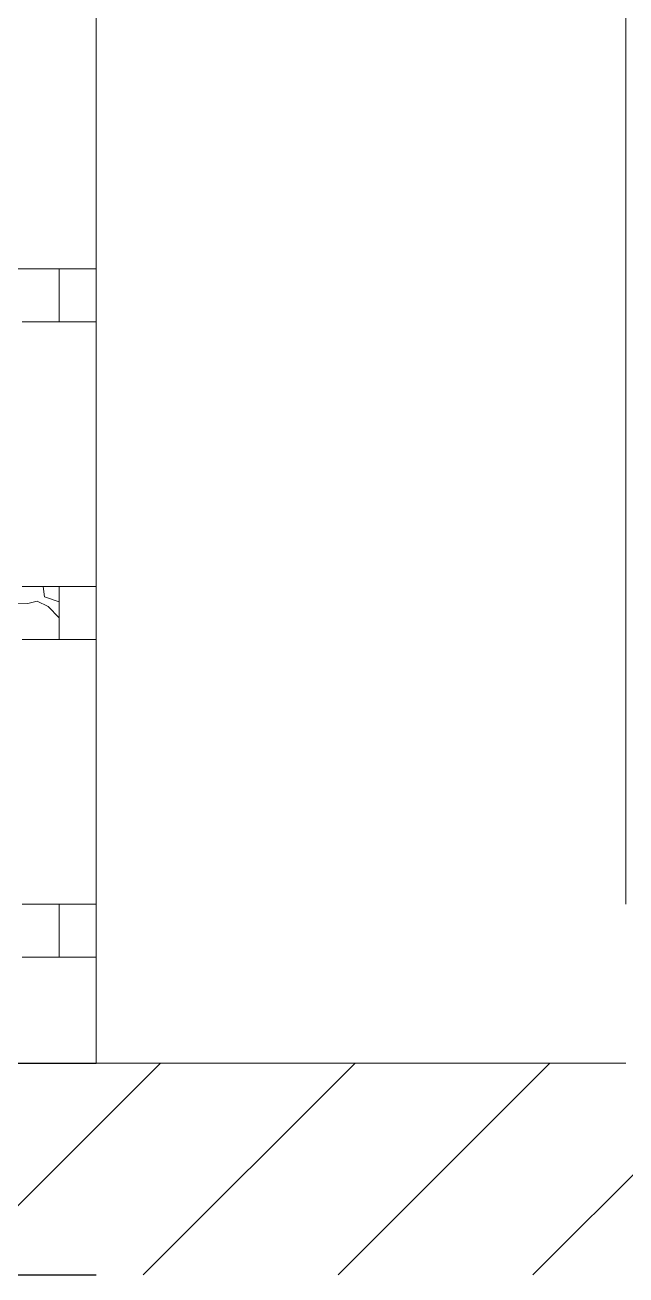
# Model space of a CAD drawing. Header units: feet. Extents: x -10410 to 374725, y -46422 to 88923.
# Drawn here: x 352545 to 353113, y -1250 to -70 of the extents above; entities that cross this region are included whole.
import ezdxf

# ---------------------------------------------------------------- set-up
doc = ezdxf.new("R2010")
doc.units = ezdxf.units.FT
doc.header["$MEASUREMENT"] = 0
for name, color, linetype, lineweight, true_color in [('2D - Общий_Ном._пера__118', 7, 'Continuous', 5, 0x573938), ('Конструктив - Стены Несущие_Ном._пера__161', 7, 'Continuous', 15, 0x6a6a6a), ('Местность - Рельеф_Ном._пера__93', 7, 'Continuous', 25, 0xa2a233)]:
    doc.layers.add(name, color=color, linetype=linetype, lineweight=lineweight, true_color=true_color)
doc.layers.add('Интерьер - Мебель_Ном._пера__7', color=7, linetype='Continuous', lineweight=20)
doc.layers.add('Конструктив - Перекрытия_Ном._пера__1', color=7, linetype='Continuous', lineweight=20)

# ---------------------------------------------------------------- blocks, each defined once
blk = doc.blocks.new('*X206')
at = {"layer": 'Конструктив - Стены Несущие_Ном._пера__161', "linetype": 'Continuous'}
for p, q in [((352562.3, -600), (352563.7, -609.8)), ((352563.7, -609.8), (352577.6, -614.4)), ((352547.9, -616.1), (352538.2, -615.7)), ((352556.6, -613.8), (352547.9, -616.1)), ((352567, -618.9), (352556.6, -613.8)), ((352577.6, -629.6), (352567, -618.9))]:
    blk.add_line(p, q, dxfattribs=at)
blk = doc.blocks.new('Штриховка_103', base_point=(0, 0))
at = {"layer": 'Конструктив - Стены Несущие_Ном._пера__161', "linetype": 'Continuous'}
blk.add_blockref('*X206', (0, 0), dxfattribs=at)
blk = doc.blocks.new('*X210')
at = {"layer": 'Конструктив - Стены Несущие_Ном._пера__161', "linetype": 'Continuous'}
for p, q in [((352562.3, -600), (352563.7, -609.8)), ((352563.7, -609.8), (352577.6, -614.4)), ((352547.9, -616.1), (352538.2, -615.7)), ((352556.6, -613.8), (352547.9, -616.1)), ((352567, -618.9), (352556.6, -613.8)), ((352577.6, -629.6), (352567, -618.9))]:
    blk.add_line(p, q, dxfattribs=at)
blk = doc.blocks.new('Штриховка_105', base_point=(0, 0))
at = {"layer": 'Конструктив - Стены Несущие_Ном._пера__161', "linetype": 'Continuous'}
blk.add_blockref('*X210', (0, 0), dxfattribs=at)

msp = doc.modelspace()

# ---------------------------------------------------------------- hatches: boundary and pattern name
at = {"layer": '2D - Общий_Ном._пера__118', "linetype": 'Continuous'}
h = msp.add_hatch(dxfattribs=at)
h.set_pattern_fill('ЛИНИИ_НАКЛОННЫЕ__ШАГ_1_5_', color=256, style=0, pattern_type=2)
h.set_pattern_definition([(45, (0, 0), (-91.92388, 91.92388), [])])
h.paths.add_polyline_path([(343023.35748, -1050), (364537.66306, -1050), (364537.66306, -1250), (343023.35748, -1250)])

# ---------------------------------------------------------------- linework, layer by layer
at = {"layer": 'Интерьер - Мебель_Ном._пера__7', "linetype": 'Continuous'}
for p, q in [((352577.58257, -350), (352577.58257, -300)), ((352542.58257, -350), (352612.58257, -350)), ((352542.58257, -600), (352612.58257, -600)), ((352577.58257, -650), (352577.58257, -600)), ((352542.58257, -650), (352612.58257, -650)), ((352542.58257, -900), (352612.58257, -900)), ((352577.58257, -950), (352577.58257, -900)), ((352542.58257, -950), (352612.58257, -950))]:
    msp.add_line(p, q, dxfattribs=at)
at = {"layer": 'Конструктив - Перекрытия_Ном._пера__1', "linetype": 'Continuous'}
for p, q in [((352612.58257, 0), (352612.58257, -1050)), ((353112.58257, 0), (353112.58257, -900)), ((352612.58257, -300), (352462.58261, -300)), ((353112.58257, -1050), (352612.58257, -1050))]:
    msp.add_line(p, q, dxfattribs=at)
at = {"layer": 'Местность - Рельеф_Ном._пера__93', "linetype": 'Continuous'}
for p, q in [((340537.66306, -1050), (352612.58257, -1050)), ((340537.66306, -1250), (352612.58257, -1250))]:
    msp.add_line(p, q, dxfattribs=at)

# ---------------------------------------------------------------- block references
at = {"layer": 'Конструктив - Стены Несущие_Ном._пера__161', "linetype": 'Continuous'}
for name in ['Штриховка_103', 'Штриховка_105']:
    msp.add_blockref(name, (0, 0), dxfattribs=at)

doc.saveas('drawing.dxf')
